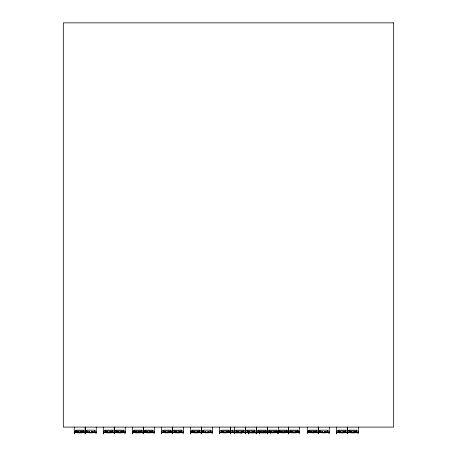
<?xml version="1.0" encoding="UTF-8"?>
<svg xmlns="http://www.w3.org/2000/svg" width="457" height="457" viewBox="0 0 457 457"><rect width="100%" height="100%" fill="white"/><g stroke="black" fill="none" stroke-linecap="round" stroke-linejoin="round"><path stroke-width="0.69" d="M278.073 431.191L278.347 430.905A1.302 1.302 0 0 1 279.256 430.625M234.898 430.18L232.145 430.18L232.145 431.077M75.936 431.414L78.61 431.414M80.952 431.414L83.631 431.414L83.58 432.693M89.549 431.414L86.87 431.414L86.921 432.693M91.891 431.414L94.565 431.414L94.519 432.693M104.973 431.414L107.646 431.414M109.988 431.414L112.668 431.414M115.907 431.414L118.586 431.414M120.928 431.414L123.607 431.414M133.341 431.414L136.683 431.414M139.025 431.414L141.704 431.414L141.659 432.693M144.949 431.414L147.622 431.414M149.965 431.414L152.644 431.414M163.046 431.414L165.725 431.414M168.067 431.414L171.409 431.414M176.659 431.414L173.986 431.414L174.031 432.693M179.001 431.414L181.68 431.414L181.635 432.693M191.414 431.414L194.762 431.414M197.104 431.414L199.778 431.414M202.354 431.414L205.701 431.414M208.044 431.414L210.717 431.414M223.799 431.414L221.119 431.414L221.171 432.693M226.141 431.414L229.488 431.414M232.059 431.414L234.738 431.414M236.098 431.414L238.771 431.414M241.113 431.414L243.792 431.414M249.711 431.414L247.037 431.414L247.083 432.693M252.053 431.414L254.732 431.414L254.68 432.693M260.861 431.414L258.182 431.414L258.234 432.693M263.203 431.414L265.877 431.414L265.831 432.693M269.122 431.414L271.801 431.414M274.143 431.414L277.485 431.414M279.198 431.414L281.872 431.414M284.214 431.414L286.893 431.414M290.138 431.414L292.811 431.414M295.153 431.414L298.501 431.414M308.989 431.414L311.668 431.414M314.01 431.414L316.684 431.414M319.929 431.414L322.602 431.414M324.944 431.414L327.623 431.414M338.026 431.414L340.705 431.414M343.047 431.414L345.721 431.414M348.965 431.414L351.639 431.414M353.981 431.414L356.66 431.414M74.234 432.299L74.817 432.299M85.756 432.299L84.985 432.333M95.753 432.333L96.267 432.299M103.271 432.299L103.853 432.299M114.793 432.299L114.022 432.333M125.304 432.299L124.761 432.328L125.035 433.853M132.307 432.299L132.89 432.299M143.829 432.299L143.058 432.333M154.34 432.299L153.998 432.333M161.344 432.299L161.927 432.299M172.866 432.299L172.032 432.333M190.969 432.299L190.695 433.853M201.903 432.299L201.137 432.333M219.423 432.299L220.006 432.299M230.945 432.299L230.105 432.333M234.435 432.299L234.978 432.299M245.917 432.299L245.146 432.333M256.428 432.328L256.086 432.333M256.52 432.299L257.068 432.299M268.002 432.299L267.111 432.333M278.519 432.299L278.17 432.333M289.018 432.299L288.121 432.333M299.529 432.299L298.987 432.328L299.261 433.853M307.287 432.299L307.869 432.299M318.809 432.299L317.866 432.333M329.326 432.299L328.806 432.333M336.323 432.299L336.912 432.299M347.846 432.299L347.08 432.333M358.362 432.299L358.014 432.333M74.622 432.619L75.017 432.619M79.278 432.619L80.283 432.619M84.551 432.619L85.305 432.619M85.556 432.619L85.95 432.619M90.218 432.619L91.223 432.619M95.484 432.619L95.879 432.619M103.299 432.619L104.053 432.619M108.315 432.619L109.32 432.619M113.587 432.619L113.982 432.482M114.239 432.619L114.987 432.619M119.254 432.619L120.26 432.619M124.527 432.619L125.275 432.619M132.336 432.619L133.09 432.619M137.357 432.619L138.357 432.619M142.624 432.619L143.378 432.619M143.635 432.619L144.029 432.619M148.291 432.619L149.296 432.619M153.563 432.619L154.317 432.619M161.372 432.619L162.126 432.619M166.394 432.619L167.399 432.619M171.661 432.619L172.055 432.482M172.312 432.619L173.066 432.619M177.333 432.619L178.333 432.619M182.6 432.619L183.354 432.619M190.409 432.619L191.163 432.619M195.43 432.619L196.436 432.619M200.697 432.619L201.451 432.619M201.708 432.619L202.103 432.619M206.37 432.619L207.369 432.619M211.637 432.619L212.391 432.619M219.451 432.619L220.2 432.619M224.467 432.619L225.472 432.619M229.74 432.619L230.134 432.619M230.385 432.619L231.139 432.619M234.424 432.619L235.178 432.619M235.406 432.619L236.412 432.619M239.445 432.619L240.445 432.619M240.673 432.619L241.427 432.693M244.712 432.619L245.106 432.482M246.117 432.619L245.723 432.482M249.242 432.619L248.488 432.693M250.379 432.619L251.384 432.619M253.504 432.619L254.509 432.619M255.652 432.619L256.046 432.482M256.868 432.619L257.262 432.619M258.776 432.619L259.53 432.619M259.782 432.619L260.176 432.619M261.53 432.619L262.535 432.619M264.443 432.619L265.448 432.619M266.802 432.619L267.196 432.619M267.448 432.619L268.202 432.619M269.71 432.619L270.464 432.693M272.469 432.619L273.475 432.619M277.736 432.619L278.49 432.619M282.54 432.619L283.546 432.619M287.813 432.619L288.207 432.619M288.464 432.619L289.212 432.619M293.48 432.619L294.485 432.619M298.752 432.619L299.501 432.619M307.675 432.619L308.069 432.619M312.337 432.619L313.336 432.619M317.604 432.619L317.998 432.619M318.615 432.619L319.009 432.619M323.27 432.619L324.276 432.619M328.543 432.619L328.937 432.619M336.352 432.619L337.106 432.619M341.373 432.619L342.379 432.619M346.64 432.619L347.034 432.482M347.651 432.619L348.045 432.619M352.313 432.619L353.312 432.619M357.58 432.619L358.334 432.619M85.305 432.693L74.263 432.693L74.263 427.112M143.378 432.693L132.336 432.693L132.336 427.112M172.312 432.693L183.354 432.693L183.354 427.112M201.451 432.693L190.409 432.693L190.409 427.112M230.385 432.693L288.064 432.619M288.464 432.693L299.501 432.693L299.501 427.112M317.855 432.693L307.818 432.619M318.757 432.693L328.794 432.619M358.334 427.112L358.334 432.693L336.352 432.693L336.352 427.112M358.088 432.328L358.088 433.853M356.614 431.414L356.614 432.693M354.101 431.414L354.101 432.693M351.524 431.414L351.524 432.693M349.011 431.414L349.011 432.693M347.577 432.328L347.577 433.853M347.394 427.112L347.394 431.299M347.291 427.112L347.291 431.299M347.149 432.733L347.149 433.287M345.675 431.414L345.675 432.693M343.167 431.414L343.167 432.693M340.585 431.414L340.585 432.693M338.077 431.414L338.077 432.693M336.638 432.328L336.638 433.853L336.598 432.533M329.297 427.112L329.297 432.693M329.051 432.328L329.051 433.287M329.051 433.442L329.051 433.853M327.789 431.339L327.789 432.693M327.572 431.077L327.572 430.18L320.014 430.18L320.014 431.077M327.572 431.414L327.572 432.693M325.064 431.414L325.064 432.693M324.778 431.339L324.778 432.693M322.773 431.339L322.773 432.693M322.482 431.414L322.482 432.693M319.974 431.414L319.974 432.693M319.757 431.339L319.757 432.693M318.535 432.328L318.535 433.824M318.358 427.112L318.358 431.299M318.255 427.112L318.255 431.299M318.112 432.328L318.112 433.853M316.85 431.339L316.85 432.693M316.638 431.414L316.638 432.693M314.125 431.414L314.125 432.693M313.839 431.339L313.839 432.693M311.834 431.339L311.834 432.693M311.548 431.414L311.548 432.693M309.035 431.414L309.035 432.693M308.823 431.339L308.823 432.693M307.601 432.328L307.601 433.853M307.315 427.112L307.315 432.693M299.146 431.505L299.146 432.619M297.998 431.339L297.998 432.693M297.781 431.414L297.781 432.693M295.273 431.414L295.273 432.693M292.691 431.414L292.691 432.693M290.184 431.414L290.184 432.693M289.967 431.339L289.967 432.693M288.744 432.328L288.744 433.853M288.704 432.533L288.704 433.853M288.567 427.112L288.567 431.299M288.464 427.112L288.464 431.299M288.321 432.328L288.321 433.824M287.059 431.339L287.059 432.693M286.847 431.414L286.847 432.693M284.334 431.414L284.334 432.693M284.048 431.339L284.048 432.693M282.043 431.339L282.043 432.693M281.752 431.414L281.752 432.693M279.244 431.414L279.244 432.693M279.033 431.339L279.033 432.693M278.49 427.112L278.49 432.693M278.244 432.328L278.244 433.853M278.13 431.505L278.13 432.619M277.805 432.933L277.805 433.287M277.805 433.442L277.805 433.767M276.982 431.339L276.982 432.693M276.771 431.414L276.771 432.693M274.263 431.414L274.263 432.693M273.972 431.339L273.972 432.693M271.681 431.414L271.681 432.693M270.184 432.533L270.218 433.853M269.173 431.414L269.173 432.693M268.956 431.339L268.956 432.693M267.733 432.328L267.733 433.853M267.551 427.112L267.551 431.299M267.448 427.112L267.448 431.299M267.311 432.328L267.311 433.824M266.048 431.339L266.048 432.693M263.323 431.414L263.323 432.693M263.038 431.339L263.038 432.693M261.027 431.339L261.027 432.693M260.741 431.414L260.741 432.693M259.707 432.933L259.707 433.287M259.245 432.533L259.285 433.853M258.016 431.339L258.016 432.693M256.794 432.328L256.794 433.853M256.514 427.112L256.514 431.299M256.4 427.112L256.4 431.299M256.16 432.533L256.16 433.767M252.173 431.414L252.173 432.693M249.591 431.414L249.591 432.693M248.768 432.533L248.768 433.853M248.734 432.533L248.734 433.853M245.643 432.328L245.643 433.853M245.466 427.112L245.466 431.299M245.363 427.112L245.363 431.299M245.22 432.733L245.22 433.287M243.747 431.414L243.747 432.693M241.233 431.414L241.233 432.693M241.147 432.533L241.182 433.853M238.657 431.414L238.657 432.693A24.684 24.684 0 0 1 233.184 432.693M236.143 431.414L236.16 432.693M234.709 432.328L234.709 433.853M234.618 431.414L234.618 432.693M234.424 427.112L234.424 432.693M232.11 431.414L232.11 432.693M230.671 432.328L230.671 433.853L230.631 432.533M230.488 427.112L230.488 431.299M230.385 427.112L230.385 431.299M230.248 432.328L230.248 433.767M229.991 432.619L219.451 432.693L219.451 427.112M228.986 431.339L228.986 432.693M228.768 431.414L228.768 432.693M226.261 431.414L226.261 432.693M223.679 431.414L223.679 432.693M219.731 432.328L219.731 433.853L219.691 432.533M212.391 427.112L212.391 432.693L201.851 432.619M212.145 432.328L212.145 433.853M210.883 431.339L210.883 432.693M210.671 431.077L210.671 430.18L203.108 430.18L203.108 431.077M210.671 431.414L210.671 432.693M208.158 431.414L208.158 432.693M207.872 431.339L207.872 432.693M205.867 431.339L205.867 432.693M205.581 431.414L205.581 432.693M203.068 431.414L203.068 432.693M202.857 431.339L202.857 432.693M201.634 432.933L201.634 433.682M201.451 427.112L201.451 431.299M201.348 427.112L201.348 431.299M201.206 432.328L201.206 433.853M199.732 431.414L199.732 432.693M197.224 431.414L197.224 432.693M194.642 431.414L194.642 432.693M192.134 431.414L192.134 432.693M191.917 431.339L191.917 432.693M190.769 431.505L190.769 432.619M190.655 432.328L190.655 433.853M183.068 432.328L183.108 433.853M179.121 431.414L179.121 432.693M176.539 431.414L176.539 432.693M172.592 432.328L172.592 433.853L172.557 432.533M172.415 427.112L172.415 431.299M172.312 427.112L172.312 431.299M172.169 432.328L172.169 433.682M171.912 432.619L161.372 432.693L161.372 427.112M170.907 431.339L170.907 432.693M170.695 431.414L170.695 432.693M168.187 431.414L168.187 432.693M165.605 431.414L165.605 432.693M163.092 431.414L163.092 432.693M161.658 432.328L161.658 433.853M161.618 432.533L161.618 433.853M154.317 427.112L154.317 432.693L143.778 432.619M154.072 432.328L154.072 433.853M152.809 431.339L152.809 432.693M152.592 431.414L152.592 432.693M150.085 431.414L150.085 432.693M149.799 431.339L149.799 432.693M147.788 431.339L147.788 432.693M147.502 431.414L147.502 432.693M144.995 431.414L144.995 432.693M144.778 431.339L144.778 432.693M143.555 432.933L143.555 433.767M143.378 427.112L143.378 431.299M143.275 427.112L143.275 431.299M143.132 432.328L143.132 433.853M141.87 431.339L141.87 432.693M139.145 431.414L139.145 432.693M138.859 431.339L138.859 432.693M136.854 431.339L136.854 432.693M136.569 431.414L136.569 432.693M134.055 431.414L134.055 432.693M133.844 431.339L133.844 432.693M132.696 431.505L132.696 432.619M125.275 427.112L125.275 432.693L103.299 432.693L103.299 427.112M123.556 431.414L123.556 432.693M121.048 431.414L121.048 432.693M118.466 431.414L118.466 432.693M115.958 431.414L115.958 432.693M114.518 432.328L114.518 433.853M114.479 432.533L114.479 433.853M114.341 427.112L114.341 431.299M114.239 427.112L114.239 431.299M114.096 432.733L114.096 433.287M112.616 431.414L112.616 432.693M110.108 431.414L110.108 432.693M107.526 431.414L107.526 432.693M105.019 431.414L105.019 432.693M103.579 432.328L103.579 433.853M103.545 432.533L103.545 433.853M96.238 427.112L96.238 432.693M95.993 432.328L95.993 433.853M95.736 432.619L85.699 432.619M94.736 431.339L94.736 432.693M94.519 431.077L94.519 430.18L86.956 430.18L86.956 431.077M92.011 431.414L92.011 432.693M91.726 431.339L91.726 432.693M89.715 431.339L89.715 432.693M89.429 431.414L89.429 432.693M86.704 431.339L86.704 432.693M85.482 432.328L85.482 433.824M85.305 427.112L85.305 431.299M85.196 427.112L85.196 432.693M85.059 432.328L85.059 433.853M83.797 431.339L83.797 432.693M81.072 431.414L81.072 432.693M80.786 431.339L80.786 432.693M78.775 431.339L78.775 432.693M78.49 431.414L78.49 432.693M75.982 431.414L75.982 432.693M75.765 431.339L75.765 432.693M74.542 432.328L74.542 433.853M74.508 433.442L74.508 433.853M253.606 432.693A24.684 24.684 0 0 1 248.157 432.693M254.709 430.66A1.302 1.302 0 0 1 255.623 430.94L255.891 431.225A1.468 1.468 0 0 1 256.16 431.979M247.094 430.625A1.302 1.302 0 0 0 246.18 430.905L245.912 431.191A1.468 1.468 0 0 0 245.643 432.151M242.667 432.693A24.684 24.684 0 0 1 237.223 432.693M243.775 430.66A1.302 1.302 0 0 1 244.684 430.94L244.958 431.225A1.468 1.468 0 0 1 245.192 431.779M236.155 430.625A1.302 1.302 0 0 0 235.246 430.905L234.972 431.191A1.468 1.468 0 0 0 234.709 432.151M275.697 432.693A24.684 24.684 0 0 1 270.247 432.693M276.799 430.66A1.302 1.302 0 0 1 277.707 430.94L277.982 431.225A1.468 1.468 0 0 1 278.244 432.179M269.179 430.625A1.302 1.302 0 0 0 268.27 430.905L267.996 431.191A1.468 1.468 0 0 0 267.733 432.151M264.757 432.693A24.684 24.684 0 0 1 259.308 432.693M265.86 430.66A1.302 1.302 0 0 1 266.768 430.94L267.042 431.225A1.468 1.468 0 0 1 267.305 432.179M258.239 430.625A1.302 1.302 0 0 0 257.331 430.905L257.057 431.191A1.468 1.468 0 0 0 256.794 432.151M355.535 432.693A24.684 24.684 0 0 1 350.091 432.693M356.643 430.66A1.302 1.302 0 0 1 357.551 430.94L357.825 431.225A1.468 1.468 0 0 1 358.088 432.179M349.022 430.625A1.302 1.302 0 0 0 348.114 430.905L347.84 431.191A1.468 1.468 0 0 0 347.577 432.151M344.601 432.693A24.684 24.684 0 0 1 339.151 432.693M345.703 430.66A1.302 1.302 0 0 1 346.612 430.94L346.886 431.225A1.468 1.468 0 0 1 347.149 432.179M338.083 430.625A1.302 1.302 0 0 0 337.175 430.905L336.9 431.191A1.468 1.468 0 0 0 336.638 432.151M326.498 432.693A24.684 24.684 0 0 1 321.048 432.693M327.606 430.66A1.302 1.302 0 0 1 328.514 430.94L328.789 431.225A1.468 1.468 0 0 1 329.051 432.179M319.986 430.625A1.302 1.302 0 0 0 319.077 430.905L318.803 431.191A1.468 1.468 0 0 0 318.54 432.151M315.558 432.693A24.684 24.684 0 0 1 310.114 432.693M316.667 430.66A1.302 1.302 0 0 1 317.575 430.94L317.849 431.225A1.468 1.468 0 0 1 318.112 432.179M309.046 430.625A1.302 1.302 0 0 0 308.138 430.905L307.864 431.191A1.468 1.468 0 0 0 307.601 432.151M285.768 432.693A24.684 24.684 0 0 1 280.318 432.693M296.707 432.693A24.684 24.684 0 0 1 291.258 432.693M299.255 432.179A1.468 1.468 0 0 0 298.998 431.225L298.724 430.94A1.302 1.302 0 0 0 297.81 430.66M267.219 432.739A24.684 24.684 0 0 1 262.221 432.693M256.28 432.739A24.684 24.684 0 0 1 251.281 432.693M290.189 430.625A1.302 1.302 0 0 0 289.281 430.905L289.007 431.191A1.468 1.468 0 0 0 288.744 432.151M286.876 430.66A1.302 1.302 0 0 1 287.784 430.94L288.059 431.225A1.468 1.468 0 0 1 288.321 432.179M227.695 432.693A24.684 24.684 0 0 1 222.245 432.693M209.592 432.693A24.684 24.684 0 0 1 204.148 432.693M210.7 430.66A1.302 1.302 0 0 1 211.608 430.94L211.882 431.225A1.468 1.468 0 0 1 212.145 432.179M203.079 430.625A1.302 1.302 0 0 0 202.171 430.905L201.897 431.191A1.468 1.468 0 0 0 201.714 431.551M198.658 432.693A24.684 24.684 0 0 1 193.208 432.693M199.76 430.66A1.302 1.302 0 0 1 200.669 430.94L200.943 431.225A1.468 1.468 0 0 1 201.206 432.179M192.14 430.625A1.302 1.302 0 0 0 191.232 430.905L190.957 431.191A1.468 1.468 0 0 0 190.655 432.151M232.116 430.625A1.302 1.302 0 0 0 231.208 430.905L230.934 431.191A1.468 1.468 0 0 0 230.671 432.151M228.797 430.66A1.302 1.302 0 0 1 229.705 430.94L229.98 431.225A1.468 1.468 0 0 1 230.242 432.179M221.177 430.625A1.302 1.302 0 0 0 220.268 430.905L219.994 431.191A1.468 1.468 0 0 0 219.731 432.151M111.542 432.693A24.684 24.684 0 0 1 106.093 432.693M122.482 432.693A24.684 24.684 0 0 1 117.032 432.693M124.995 431.945A1.468 1.468 0 0 1 124.995 432.151M93.445 432.693A24.684 24.684 0 0 1 87.995 432.693M94.548 430.66A1.302 1.302 0 0 1 95.456 430.94L95.73 431.225A1.468 1.468 0 0 1 95.993 432.179M86.927 430.625A1.302 1.302 0 0 0 86.019 430.905L85.745 431.191A1.468 1.468 0 0 0 85.482 432.151M82.506 432.693A24.684 24.684 0 0 1 77.056 432.693M83.608 430.66A1.302 1.302 0 0 1 84.522 430.94L84.791 431.225A1.468 1.468 0 0 1 85.059 432.179M75.993 430.625A1.302 1.302 0 0 0 75.079 430.905L74.811 431.191A1.468 1.468 0 0 0 74.542 432.151M123.584 430.66A1.302 1.302 0 0 1 124.493 430.94L124.767 431.225A1.468 1.468 0 0 1 125.029 432.179M115.964 430.625A1.302 1.302 0 0 0 115.055 430.905L114.781 431.191A1.468 1.468 0 0 0 114.518 432.151M112.65 430.66A1.302 1.302 0 0 1 113.559 430.94L113.833 431.225A1.468 1.468 0 0 1 114.096 432.179M105.03 430.625A1.302 1.302 0 0 0 104.122 430.905L103.848 431.191A1.468 1.468 0 0 0 103.585 432.151M169.621 432.693A24.684 24.684 0 0 1 164.172 432.693M180.555 432.693A24.684 24.684 0 0 1 175.105 432.693M183.108 432.179A1.468 1.468 0 0 0 182.846 431.225L182.572 430.94A1.302 1.302 0 0 0 181.663 430.66M151.518 432.693A24.684 24.684 0 0 1 146.069 432.693M152.627 430.66A1.302 1.302 0 0 1 153.535 430.94L153.803 431.225A1.468 1.468 0 0 1 154.072 432.179M145.006 430.625A1.302 1.302 0 0 0 144.092 430.905L143.824 431.191A1.468 1.468 0 0 0 143.635 431.551M140.579 432.693A24.684 24.684 0 0 1 135.135 432.693M141.687 430.66A1.302 1.302 0 0 1 142.595 430.94L142.87 431.225A1.468 1.468 0 0 1 143.132 432.179M134.067 430.625A1.302 1.302 0 0 0 133.158 430.905L132.884 431.191A1.468 1.468 0 0 0 132.621 432.151A1.468 1.468 0 0 1 132.741 431.362M174.043 430.625A1.302 1.302 0 0 0 173.134 430.905L172.86 431.191A1.468 1.468 0 0 0 172.597 432.151M170.724 430.66A1.302 1.302 0 0 1 171.632 430.94L171.906 431.225A1.468 1.468 0 0 1 172.169 432.179M163.103 430.625A1.302 1.302 0 0 0 162.195 430.905L161.921 431.191A1.468 1.468 0 0 0 161.658 432.151M393.677 22.85L63.323 22.85L63.323 427.112L393.677 427.112L393.677 22.85M83.58 430.18L76.022 430.18L76.022 431.077L83.58 431.077L83.58 430.18M112.616 430.18L105.059 430.18L105.059 431.077L112.616 431.077L112.616 430.18M123.556 430.18L115.998 430.18L115.998 431.077L123.556 431.077L123.556 430.18M141.659 430.18L134.095 430.18L134.095 431.077L141.659 431.077L141.659 430.18M152.592 430.18L145.035 430.18L145.035 431.077L152.592 431.077L152.592 430.18M170.695 430.18L163.132 430.18L163.132 431.077L170.695 431.077L170.695 430.18M181.635 430.18L174.071 430.18L174.071 431.077L181.635 431.077L181.635 430.18M199.732 430.18L192.168 430.18L192.168 431.077L199.732 431.077L199.732 430.18M228.768 430.18L221.211 430.18L221.211 431.077L228.768 431.077L228.768 430.18M243.747 430.18L236.183 430.18L236.183 431.077L243.747 431.077L243.747 430.18M254.68 430.18L247.123 430.18L247.123 431.077L254.68 431.077L254.68 430.18M265.831 430.18L258.274 430.18L258.274 431.077L265.831 431.077L265.831 430.18M276.771 430.18L269.207 430.18L269.207 431.077L276.771 431.077L276.771 430.18M286.847 430.18L279.284 430.18L279.284 431.077L286.847 431.077L286.847 430.18M297.781 430.18L290.224 430.18L290.224 431.077L297.781 431.077L297.781 430.18M316.638 430.18L309.075 430.18L309.075 431.077L316.638 431.077L316.638 430.18M345.675 430.18L338.111 430.18L338.111 431.077L345.675 431.077L345.675 430.18M356.614 430.18L349.051 430.18L349.051 431.077L356.614 431.077L356.614 430.18M132.621 433.853L132.621 432.328L132.581 433.853"/></g></svg>
